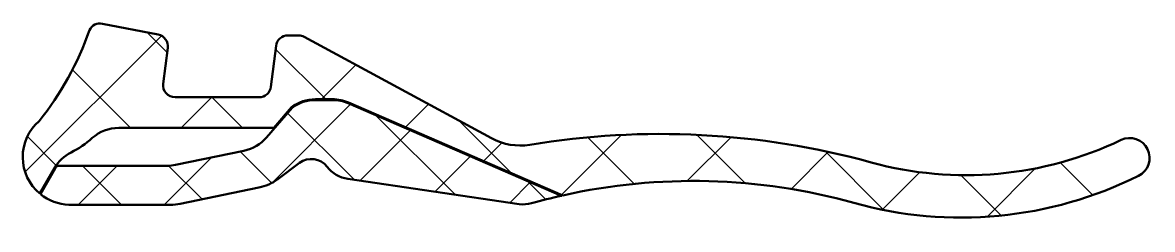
# Model space of a CAD drawing. Extents: x -1.9 to 26.4, y -3.3 to 1.9.
import ezdxf

# ---------------------------------------------------------------- set-up
doc = ezdxf.new("R2010")
doc.units = 0
for name, color, linetype, lineweight in [('0S-Alu contour', 7, 'Continuous', 50), ('0S-EPDM contour', 22, 'Continuous', 50), ('0S-EPDM hatch', 25, 'Continuous', 25), ('0S-PT contour', 91, 'Continuous', 50), ('0S-PT hatch', 103, 'Continuous', 25)]:
    doc.layers.add(name, color=color, linetype=linetype, lineweight=lineweight)

# ---------------------------------------------------------------- blocks, each defined once
blk = doc.blocks.new('284838__8B3EFF8E_1C2F_434E_8318_71E4B1D3A663_')
at = {"layer": '0S-EPDM hatch'}
h = blk.add_hatch(dxfattribs=at)
h.set_pattern_fill('ANSI37', color=256, scale=0.625, angle=90, style=0)
h.set_pattern_definition([(135, (0, 0), (-1.403165018917055, -1.403165018917055), []), (225, (0, 0), (1.403165018917055, -1.403165018917055), [])])
edge = h.paths.add_edge_path()
edge.add_arc((1.405020236345307, 1.277795144772446), 0.2999999999999939, 351.8820071592688, 439.0059079407815)
edge.add_line((1.46223256909139, 1.572289200708636), (0.0692182916482196, 1.842914684498942))
edge.add_arc((0.0050202363452749, 1.549864160364593), 0.3000000000001615, 77.64351409354634, 153.3663231401077)
edge.add_ellipse((-7.344156344794473, 4.113669996603719), major_axis=(-7.486139911813698, 0), ratio=1, start_angle=140.9976212422277, end_angle=161.0641638630092, ccw=False)
edge.add_arc((-0.7353591660943155, -1.5), 1.20000015659858, 131.247097691253, 229.9859196472283)
edge.add_line((-1.506930280255162, -2.419063867002292), (-1.137575027809574, -1.7782784656091))
edge.add_ellipse((-0.2711971765101001, -2.277667511121431), major_axis=(-1.000000000000005, 0), ratio=1, start_angle=296.93323779293087, end_angle=330.040412198562, ccw=False)
edge.add_arc((-1.856529081516158, 0.842704702408591), 2.50000000000005, 296.9332377929309, 311.7400467739529)
edge.add_ellipse((0.4736031054859292, -1.768900932272339), major_axis=(-0.999999999999996, 0), ratio=1, start_angle=270.04041219856197, end_angle=311.74004677395305, ccw=False)
edge.add_line((0.4728977796215348, -0.7689011810146618), (4.363252744322579, -0.7689011810146611))
edge.add_line((4.363252744322579, -0.7689011810146611), (4.81083250384669, -0.2480103923950705))
edge.add_ellipse((5.407988067238474, -1.050135839635247), major_axis=(-1.000000000000006, 0), ratio=1, start_angle=270.0000000000002, end_angle=306.666450354263, ccw=False)
edge.add_line((5.407988067238471, -0.0501358396352407), (5.838208935959778, -0.0501358396352401))
edge.add_ellipse((5.838208935959777, -1.050135839635235), major_axis=(-0.999999999999995, 0), ratio=1, start_angle=246.55964978886658, end_angle=269.99999999999994, ccw=False)
edge.add_line((6.236003051280093, -0.132661130547013), (11.61240883156704, -2.463736374133495))
edge.add_ellipse((14.88973390669791, -17.10132976758174), major_axis=(-15.00000000000004, 0), ratio=1, start_angle=254.4215487528619, end_angle=282.6202613390585, ccw=False)
edge.add_arc((21.60367289054979, 6.980261195664768), 10, 254.421548752862, 296.4628165287233)
edge.add_arc((25.83703372607474, -1.524364371415969), 0.4999999999999999, 296.4628165287235, 475.5952290242309)
edge.add_ellipse((21.73293252828527, 7.043386404505387), major_axis=(-8.999999999999893, 0), ratio=1, start_angle=74.65474617383859, end_angle=115.59522902423251, ccw=False)
edge.add_arc((14.05852326177915, -20.92272598907188), 20.00000000000065, 74.6547461738387, 99.41455119513287)
edge.add_ellipse((10.54162823187135, 0.287682996816113), major_axis=(-1.500000000000018, 0), ratio=1, start_angle=61.55964978886658, end_angle=99.41455119513301, ccw=False)
edge.add_line((9.82726286436588, -1.031287102052255), (5.12915112573552, 1.513249973979945))
edge.add_arc((4.986278052234428, 1.249455954206272), 0.3000000000000022, 61.55964978886674, 89.99999999999356)
edge.add_line((4.986278052234462, 1.549455954206275), (4.716701791131153, 1.549455954206304))
edge.add_arc((4.716701791131119, 1.249455954206303), 0.3000000000000003, 89.99999999999336, 172.9435582362508)
edge.add_line((4.418974105959706, 1.286310065001055), (4.2923221089367, 0.2631458892052503))
edge.add_ellipse((3.994594423765285, 0.2999999999999989), major_axis=(-0.3000000000000007, 0), ratio=1, start_angle=90, end_angle=172.9435582362516, ccw=False)
edge.add_line((3.994594423765285, -1.8e-15), (1.886103702963762, -1.3e-15))
edge.add_ellipse((1.886103702963762, 0.2999999999999996), major_axis=(-0.3000000000000009, 0), ratio=1, start_angle=-7.207679097721893, end_angle=90, ccw=False)
edge.add_line((1.588474334598831, 0.3376398603436977), (1.702014044668978, 1.235431506857378))
at = {"layer": '0S-EPDM contour', "color": 7}
for points in [[(1.46223256909139, 1.572289200708636), (0.0692182916482196, 1.842914684498942)], [(4.986278052234462, 1.549455954206275), (4.716701791131153, 1.549455954206304)], [(9.82726286436588, -1.031287102052255), (5.12915112573552, 1.513249973979945)], [(1.588474334598831, 0.3376398603436977), (1.702014044668978, 1.235431506857378)], [(4.418974105959706, 1.286310065001055), (4.2923221089367, 0.2631458892052503)], [(0.4728977796215348, -0.7689011810146618), (4.363252744322579, -0.7689011810146611), (4.81083250384669, -0.2480103923950705)], [(3.994594423765285, -1.8e-15), (1.886103702963762, -1.3e-15)], [(5.407988067238471, -0.0501358396352407), (5.838208935959778, -0.0501358396352401)], [(6.236003051280093, -0.132661130547013), (11.61240883156704, -2.463736374133495)], [(-1.506930280255162, -2.419063867002292), (-1.137575027809574, -1.7782784656091)]]:
    blk.add_lwpolyline(points, dxfattribs=at)
for centre, radius, start, end in [((0.0050202363452749, 1.549864160364593), 0.3000000000001615, 77.64351409354634, 153.3663231401077), ((1.405020236345307, 1.277795144772446), 0.2999999999999939, 351.8820071592688, 79.00590794078151), ((4.716701791131119, 1.249455954206303), 0.3000000000000003, 89.99999999999336, 172.9435582362508), ((4.986278052234428, 1.249455954206272), 0.3000000000000022, 61.55964978886674, 89.99999999999356), ((-0.7353591660943155, -1.5), 1.20000015659858, 131.247097691253, 229.9859196472283), ((-1.856529081516158, 0.842704702408591), 2.50000000000005, 296.9332377929309, 311.7400467739529), ((14.05852326177915, -20.92272598907188), 20.00000000000065, 74.6547461738387, 99.41455119513287), ((25.83703372607474, -1.524364371415969), 0.4999999999999999, 296.4628165287235, 115.595229024231), ((21.60367289054979, 6.980261195664768), 10, 254.421548752862, 296.4628165287233)]:
    blk.add_arc(centre, radius, start, end, dxfattribs=at)
at = {"layer": '0S-EPDM contour', "color": 7, "extrusion": (0, 0, -1)}
for centre, radius, start, end in [((7.344156344794473, 4.113669996603719), 7.486139911813698, 198.9358361369909, 219.0023787577723), ((-1.886103702963762, 0.2999999999999996), 0.3000000000000009, 270.0000000000001, 7.207679097721924), ((-3.994594423765285, 0.2999999999999989), 0.3000000000000007, 187.0564417637485, 270), ((-5.407988067238474, -1.050135839635247), 1.000000000000006, 53.33354964573697, 89.9999999999998), ((-5.838208935959777, -1.050135839635235), 0.999999999999995, 90.00000000000006, 113.4403502111334), ((-0.4736031054859292, -1.768900932272339), 0.999999999999996, 48.25995322604694, 89.95958780143805), ((-10.54162823187135, 0.287682996816113), 1.500000000000018, 260.585448804867, 298.4403502111334), ((-21.73293252828527, 7.043386404505387), 8.999999999999893, 244.4047709757675, 285.3452538261614), ((0.2711971765101001, -2.277667511121431), 1.000000000000005, 29.95958780143799, 63.06676220706914), ((-14.88973390669791, -17.10132976758174), 15.00000000000004, 77.3797386609415, 105.5784512471381)]:
    blk.add_arc(centre, radius, start, end, dxfattribs=at)
blk = doc.blocks.new('284838__ACF6C78D_7F40_40F0_9AFE_E1B98462F1C7_')
at = {"layer": '0S-PT hatch'}
h = blk.add_hatch(dxfattribs=at)
h.set_pattern_fill('ANSI37', color=256, scale=0.48, angle=90, style=0)
h.set_pattern_definition([(135, (0, 0), (-1.077630734528298, -1.077630734528298), []), (225, (0, 0), (1.077630734528298, -1.077630734528298), [])])
edge = h.paths.add_edge_path()
edge.add_line((1.773086223329492, -2.699447782615034), (-0.7770782648667641, -2.69927473609437))
edge.add_ellipse((-0.735359166094318, -1.499999999999991), major_axis=(-1.200000156598584, 0), ratio=1, start_angle=50.95433861554301, end_angle=88.00765853837208, ccw=False)
edge.add_line((-1.491286701950025, -2.431973141443318), (-1.120247470783585, -1.788266246519346))
edge.add_ellipse((-0.2711971765101033, -2.277667511121431), major_axis=(-0.9800000000000029, 0), ratio=1, start_angle=325.2630724212161, end_angle=330.0404121985619, ccw=False)
edge.add_line((-1.076538602394232, -1.71925441335695), (1.691395535373183, -1.719442237073494))
edge.add_arc((1.691464749516623, -0.6994422394218283), 1.019999999999998, 269.9961120800934, 281.6664503542622)
edge.add_line((1.897722901979486, -1.698370452329344), (3.615506322054622, -1.34368346884251))
edge.add_arc((3.409248169591755, -0.3447552559350076), 1.019999999999987, 281.6664503542626, 319.3289050389079)
edge.add_line((4.182880649495916, -1.009505424071361), (4.824548180146633, -0.2627363869111088))
edge.add_ellipse((5.407988067238475, -1.050135839635247), major_axis=(-0.9800000000000071, 0), ratio=1, start_angle=270.00000000000034, end_angle=306.53736031439996, ccw=False)
edge.add_line((5.40798806723847, -0.0701358396352402), (5.838208935959778, -0.0701358396352401))
edge.add_ellipse((5.838208935959777, -1.050135839635235), major_axis=(-0.979999999999995, 0), ratio=1, start_angle=246.55964978886658, end_angle=269.99999999999994, ccw=False)
edge.add_line((6.228047168973686, -0.1510106247287774), (11.57931293126383, -2.471185784510101))
edge.add_arc((14.88973390669951, -17.10132976758854), 15.00000000000702, 102.7498411951245, 105.693467090536)
edge.add_ellipse((10.62950573838181, -1.938448908263372), major_axis=(-0.7499999999998757, 0), ratio=1, start_angle=81.64041301918172, end_angle=105.69346709053701, ccw=False)
edge.add_line((10.52046682436307, -2.680480252095577), (6.218603262011144, -2.048336428260415))
edge.add_ellipse((6.33491143696448, -1.256836328172592), major_axis=(-0.8000000000000053, 0), ratio=1, start_angle=37.60616377456739, end_angle=81.64041301918172, ccw=False)
edge.add_arc((5.305020236345273, -2.05013583963541), 0.5000000000000009, 37.60616377456714, 126.6664503542626)
edge.add_line((5.006442454649385, -1.649073116015321), (4.461297752036715, -2.05491511135254))
edge.add_ellipse((3.744711075966573, -1.092364574664343), major_axis=(-1.199999999999996, 0), ratio=1, start_angle=101.66645035426347, end_angle=126.6664503542635, ccw=False)
edge.add_line((3.987367725922908, -2.267574236908472), (2.015824301689849, -2.674657447621916))
edge.add_ellipse((1.773167651733545, -1.499447785377816), major_axis=(-1.199999999999962, 0), ratio=1, start_angle=89.9961120800931, end_angle=101.66645035426228, ccw=False)
at = {"layer": '0S-PT contour', "color": 7}
for points in [[(4.182880649495916, -1.009505424071361), (4.824548180146633, -0.2627363869111088)], [(5.40798806723847, -0.0701358396352402), (5.838208935959778, -0.0701358396352401)], [(6.228047168973686, -0.1510106247287774), (11.57931293126383, -2.471185784510101)], [(1.897722901979486, -1.698370452329344), (3.615506322054622, -1.34368346884251)], [(5.006442454649385, -1.649073116015321), (4.461297752036715, -2.05491511135254)], [(-1.491286701950025, -2.431973141443318), (-1.120247470783585, -1.788266246519346)], [(-1.076538602394232, -1.71925441335695), (1.691395535373183, -1.719442237073494)], [(3.987367725922908, -2.267574236908472), (2.015824301689849, -2.674657447621916)], [(10.52046682436307, -2.680480252095577), (6.218603262011144, -2.048336428260415)], [(1.773086223329492, -2.699447782615034), (-0.7770782648667641, -2.69927473609437)]]:
    blk.add_lwpolyline(points, dxfattribs=at)
at = {"layer": '0S-PT contour', "color": 7, "extrusion": (0, 0, -1)}
for centre, radius, start, end in [((-5.407988067238475, -1.050135839635247), 0.9800000000000071, 53.46263968560005, 89.99999999999969), ((-5.838208935959777, -1.050135839635235), 0.979999999999995, 90.00000000000006, 113.4403502111334), ((0.2711971765101033, -2.277667511121431), 0.9800000000000029, 29.95958780143807, 34.73692757878386), ((-6.33491143696448, -1.256836328172592), 0.8000000000000053, 278.3595869808183, 322.3938362254327), ((-3.744711075966573, -1.092364574664343), 1.199999999999996, 233.3335496457365, 258.3335496457365), ((0.735359166094318, -1.499999999999991), 1.200000156598584, 271.992341461628, 309.045661384457), ((-1.773167651733545, -1.499447785377816), 1.199999999999962, 258.3335496457377, 270.0038879199069), ((-10.62950573838181, -1.938448908263372), 0.7499999999998757, 254.306532909463, 278.3595869808184)]:
    blk.add_arc(centre, radius, start, end, dxfattribs=at)
at = {"layer": '0S-PT contour', "color": 7}
for centre, radius, start, end in [((3.409248169591755, -0.3447552559350076), 1.019999999999987, 281.6664503542626, 319.3289050389079), ((1.691464749516623, -0.6994422394218283), 1.019999999999998, 269.9961120800934, 281.6664503542622), ((5.305020236345273, -2.05013583963541), 0.5000000000000009, 37.60616377456714, 126.6664503542626), ((14.88973390669951, -17.10132976758854), 15.00000000000702, 102.7498411951245, 105.693467090536)]:
    blk.add_arc(centre, radius, start, end, dxfattribs=at)
blk = doc.blocks.new('284838__43A4C2A7_43B1_44BD_9844_39D5B210E65B_')
at = {"layer": '0S-EPDM contour', "color": 7}
blk.add_blockref('284838__8B3EFF8E_1C2F_434E_8318_71E4B1D3A663_', (0, 0), dxfattribs=at)
at = {"layer": '0S-PT contour', "color": 7}
blk.add_blockref('284838__ACF6C78D_7F40_40F0_9AFE_E1B98462F1C7_', (0, 0), dxfattribs=at)

msp = doc.modelspace()

# ---------------------------------------------------------------- block references
at = {"layer": '0S-Alu contour', "color": 7}
msp.add_blockref('284838__43A4C2A7_43B1_44BD_9844_39D5B210E65B_', (0, 0), dxfattribs=at)

doc.saveas('drawing.dxf')
